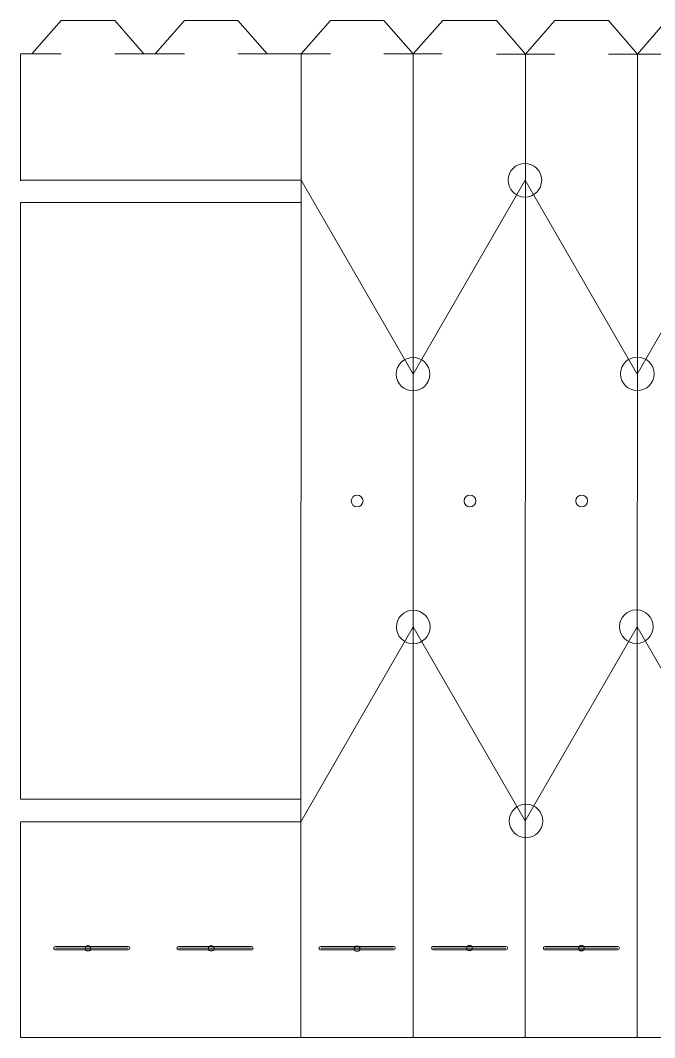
# Model space of a CAD drawing. Header units: inches. Extents: x -11.3 to 7.3, y 1.6 to 5.1.
# Drawn here: x -11.287 to -9.057, y 1.554 to 5.133 of the extents above; entities that cross this region are included whole.
import ezdxf
from ezdxf.lldxf.tags import DXFTag

# ---------------------------------------------------------------- set-up
doc = ezdxf.new("R2010")
doc.units = ezdxf.units.IN
doc.header["$MEASUREMENT"] = 0
doc.layers.add('SLD-0', color=7, linetype='Continuous')
tags = doc.linetypes.add('New Line126', pattern=[2, 1, -1]).pattern_tags.tags
tags[6:7] = [DXFTag(74, 4), DXFTag(75, 0), DXFTag(340, '0'), DXFTag(46, 1.0), DXFTag(50, 0.0), DXFTag(44, 0.0), DXFTag(45, 0.0)]
tags[4:5] = [DXFTag(74, 4), DXFTag(75, 0), DXFTag(340, '0'), DXFTag(46, 1.0), DXFTag(50, 0.0), DXFTag(44, 0.0), DXFTag(45, 0.0)]
tags = doc.linetypes.add('New Line132', pattern=[2, 1, -1]).pattern_tags.tags
tags[6:7] = [DXFTag(74, 4), DXFTag(75, 0), DXFTag(340, '0'), DXFTag(46, 1.0), DXFTag(50, 0.0), DXFTag(44, 0.0), DXFTag(45, 0.0)]
tags[4:5] = [DXFTag(74, 4), DXFTag(75, 0), DXFTag(340, '0'), DXFTag(46, 1.0), DXFTag(50, 0.0), DXFTag(44, 0.0), DXFTag(45, 0.0)]
tags = doc.linetypes.add('New Line15', pattern=[2, 1, -1]).pattern_tags.tags
tags[6:7] = [DXFTag(74, 4), DXFTag(75, 0), DXFTag(340, '0'), DXFTag(46, 1.0), DXFTag(50, 0.0), DXFTag(44, 0.0), DXFTag(45, 0.0)]
tags[4:5] = [DXFTag(74, 4), DXFTag(75, 0), DXFTag(340, '0'), DXFTag(46, 1.0), DXFTag(50, 0.0), DXFTag(44, 0.0), DXFTag(45, 0.0)]
tags = doc.linetypes.add('New Line20', pattern=[2, 1, -1]).pattern_tags.tags
tags[6:7] = [DXFTag(74, 4), DXFTag(75, 0), DXFTag(340, '0'), DXFTag(46, 1.0), DXFTag(50, 0.0), DXFTag(44, 0.0), DXFTag(45, 0.0)]
tags[4:5] = [DXFTag(74, 4), DXFTag(75, 0), DXFTag(340, '0'), DXFTag(46, 1.0), DXFTag(50, 0.0), DXFTag(44, 0.0), DXFTag(45, 0.0)]
tags = doc.linetypes.add('New Line201', pattern=[0.8, 0.5, -0.1, 0.1, -0.1]).pattern_tags.tags
tags[10:11] = [DXFTag(74, 4), DXFTag(75, 0), DXFTag(340, '0'), DXFTag(46, 1.0), DXFTag(50, 0.0), DXFTag(44, 0.0), DXFTag(45, 0.0)]
tags[8:9] = [DXFTag(74, 4), DXFTag(75, 0), DXFTag(340, '0'), DXFTag(46, 1.0), DXFTag(50, 0.0), DXFTag(44, 0.0), DXFTag(45, 0.0)]
tags[6:7] = [DXFTag(74, 4), DXFTag(75, 0), DXFTag(340, '0'), DXFTag(46, 1.0), DXFTag(50, 0.0), DXFTag(44, 0.0), DXFTag(45, 0.0)]
tags[4:5] = [DXFTag(74, 4), DXFTag(75, 0), DXFTag(340, '0'), DXFTag(46, 1.0), DXFTag(50, 0.0), DXFTag(44, 0.0), DXFTag(45, 0.0)]
tags = doc.linetypes.add('New Line202', pattern=[0.8, 0.5, -0.1, 0.1, -0.1]).pattern_tags.tags
tags[10:11] = [DXFTag(74, 4), DXFTag(75, 0), DXFTag(340, '0'), DXFTag(46, 1.0), DXFTag(50, 0.0), DXFTag(44, 0.0), DXFTag(45, 0.0)]
tags[8:9] = [DXFTag(74, 4), DXFTag(75, 0), DXFTag(340, '0'), DXFTag(46, 1.0), DXFTag(50, 0.0), DXFTag(44, 0.0), DXFTag(45, 0.0)]
tags[6:7] = [DXFTag(74, 4), DXFTag(75, 0), DXFTag(340, '0'), DXFTag(46, 1.0), DXFTag(50, 0.0), DXFTag(44, 0.0), DXFTag(45, 0.0)]
tags[4:5] = [DXFTag(74, 4), DXFTag(75, 0), DXFTag(340, '0'), DXFTag(46, 1.0), DXFTag(50, 0.0), DXFTag(44, 0.0), DXFTag(45, 0.0)]
tags = doc.linetypes.add('New Line21', pattern=[2, 1, -1]).pattern_tags.tags
tags[6:7] = [DXFTag(74, 4), DXFTag(75, 0), DXFTag(340, '0'), DXFTag(46, 1.0), DXFTag(50, 0.0), DXFTag(44, 0.0), DXFTag(45, 0.0)]
tags[4:5] = [DXFTag(74, 4), DXFTag(75, 0), DXFTag(340, '0'), DXFTag(46, 1.0), DXFTag(50, 0.0), DXFTag(44, 0.0), DXFTag(45, 0.0)]
tags = doc.linetypes.add('New Line22', pattern=[2, 1, -1]).pattern_tags.tags
tags[6:7] = [DXFTag(74, 4), DXFTag(75, 0), DXFTag(340, '0'), DXFTag(46, 1.0), DXFTag(50, 0.0), DXFTag(44, 0.0), DXFTag(45, 0.0)]
tags[4:5] = [DXFTag(74, 4), DXFTag(75, 0), DXFTag(340, '0'), DXFTag(46, 1.0), DXFTag(50, 0.0), DXFTag(44, 0.0), DXFTag(45, 0.0)]
tags = doc.linetypes.add('New Line23', pattern=[2, 1, -1]).pattern_tags.tags
tags[6:7] = [DXFTag(74, 4), DXFTag(75, 0), DXFTag(340, '0'), DXFTag(46, 1.0), DXFTag(50, 0.0), DXFTag(44, 0.0), DXFTag(45, 0.0)]
tags[4:5] = [DXFTag(74, 4), DXFTag(75, 0), DXFTag(340, '0'), DXFTag(46, 1.0), DXFTag(50, 0.0), DXFTag(44, 0.0), DXFTag(45, 0.0)]
tags = doc.linetypes.add('New Line24', pattern=[2, 1, -1]).pattern_tags.tags
tags[6:7] = [DXFTag(74, 4), DXFTag(75, 0), DXFTag(340, '0'), DXFTag(46, 1.0), DXFTag(50, 0.0), DXFTag(44, 0.0), DXFTag(45, 0.0)]
tags[4:5] = [DXFTag(74, 4), DXFTag(75, 0), DXFTag(340, '0'), DXFTag(46, 1.0), DXFTag(50, 0.0), DXFTag(44, 0.0), DXFTag(45, 0.0)]
tags = doc.linetypes.add('New Line45', pattern=[0.8, 0.5, -0.1, 0.1, -0.1]).pattern_tags.tags
tags[10:11] = [DXFTag(74, 4), DXFTag(75, 0), DXFTag(340, '0'), DXFTag(46, 1.0), DXFTag(50, 0.0), DXFTag(44, 0.0), DXFTag(45, 0.0)]
tags[8:9] = [DXFTag(74, 4), DXFTag(75, 0), DXFTag(340, '0'), DXFTag(46, 1.0), DXFTag(50, 0.0), DXFTag(44, 0.0), DXFTag(45, 0.0)]
tags[6:7] = [DXFTag(74, 4), DXFTag(75, 0), DXFTag(340, '0'), DXFTag(46, 1.0), DXFTag(50, 0.0), DXFTag(44, 0.0), DXFTag(45, 0.0)]
tags[4:5] = [DXFTag(74, 4), DXFTag(75, 0), DXFTag(340, '0'), DXFTag(46, 1.0), DXFTag(50, 0.0), DXFTag(44, 0.0), DXFTag(45, 0.0)]
tags = doc.linetypes.add('New Line48', pattern=[2, 1, -1]).pattern_tags.tags
tags[6:7] = [DXFTag(74, 4), DXFTag(75, 0), DXFTag(340, '0'), DXFTag(46, 1.0), DXFTag(50, 0.0), DXFTag(44, 0.0), DXFTag(45, 0.0)]
tags[4:5] = [DXFTag(74, 4), DXFTag(75, 0), DXFTag(340, '0'), DXFTag(46, 1.0), DXFTag(50, 0.0), DXFTag(44, 0.0), DXFTag(45, 0.0)]
tags = doc.linetypes.add('New Line49', pattern=[2, 1, -1]).pattern_tags.tags
tags[6:7] = [DXFTag(74, 4), DXFTag(75, 0), DXFTag(340, '0'), DXFTag(46, 1.0), DXFTag(50, 0.0), DXFTag(44, 0.0), DXFTag(45, 0.0)]
tags[4:5] = [DXFTag(74, 4), DXFTag(75, 0), DXFTag(340, '0'), DXFTag(46, 1.0), DXFTag(50, 0.0), DXFTag(44, 0.0), DXFTag(45, 0.0)]
tags = doc.linetypes.add('New Line50', pattern=[0.8, 0.5, -0.1, 0.1, -0.1]).pattern_tags.tags
tags[10:11] = [DXFTag(74, 4), DXFTag(75, 0), DXFTag(340, '0'), DXFTag(46, 1.0), DXFTag(50, 0.0), DXFTag(44, 0.0), DXFTag(45, 0.0)]
tags[8:9] = [DXFTag(74, 4), DXFTag(75, 0), DXFTag(340, '0'), DXFTag(46, 1.0), DXFTag(50, 0.0), DXFTag(44, 0.0), DXFTag(45, 0.0)]
tags[6:7] = [DXFTag(74, 4), DXFTag(75, 0), DXFTag(340, '0'), DXFTag(46, 1.0), DXFTag(50, 0.0), DXFTag(44, 0.0), DXFTag(45, 0.0)]
tags[4:5] = [DXFTag(74, 4), DXFTag(75, 0), DXFTag(340, '0'), DXFTag(46, 1.0), DXFTag(50, 0.0), DXFTag(44, 0.0), DXFTag(45, 0.0)]
tags = doc.linetypes.add('New Line51', pattern=[0.8, 0.5, -0.1, 0.1, -0.1]).pattern_tags.tags
tags[10:11] = [DXFTag(74, 4), DXFTag(75, 0), DXFTag(340, '0'), DXFTag(46, 1.0), DXFTag(50, 0.0), DXFTag(44, 0.0), DXFTag(45, 0.0)]
tags[8:9] = [DXFTag(74, 4), DXFTag(75, 0), DXFTag(340, '0'), DXFTag(46, 1.0), DXFTag(50, 0.0), DXFTag(44, 0.0), DXFTag(45, 0.0)]
tags[6:7] = [DXFTag(74, 4), DXFTag(75, 0), DXFTag(340, '0'), DXFTag(46, 1.0), DXFTag(50, 0.0), DXFTag(44, 0.0), DXFTag(45, 0.0)]
tags[4:5] = [DXFTag(74, 4), DXFTag(75, 0), DXFTag(340, '0'), DXFTag(46, 1.0), DXFTag(50, 0.0), DXFTag(44, 0.0), DXFTag(45, 0.0)]
tags = doc.linetypes.add('New Line53', pattern=[2, 1, -1]).pattern_tags.tags
tags[6:7] = [DXFTag(74, 4), DXFTag(75, 0), DXFTag(340, '0'), DXFTag(46, 1.0), DXFTag(50, 0.0), DXFTag(44, 0.0), DXFTag(45, 0.0)]
tags[4:5] = [DXFTag(74, 4), DXFTag(75, 0), DXFTag(340, '0'), DXFTag(46, 1.0), DXFTag(50, 0.0), DXFTag(44, 0.0), DXFTag(45, 0.0)]
tags = doc.linetypes.add('New Line54', pattern=[2, 1, -1]).pattern_tags.tags
tags[6:7] = [DXFTag(74, 4), DXFTag(75, 0), DXFTag(340, '0'), DXFTag(46, 1.0), DXFTag(50, 0.0), DXFTag(44, 0.0), DXFTag(45, 0.0)]
tags[4:5] = [DXFTag(74, 4), DXFTag(75, 0), DXFTag(340, '0'), DXFTag(46, 1.0), DXFTag(50, 0.0), DXFTag(44, 0.0), DXFTag(45, 0.0)]
tags = doc.linetypes.add('New Line58', pattern=[2, 1, -1]).pattern_tags.tags
tags[6:7] = [DXFTag(74, 4), DXFTag(75, 0), DXFTag(340, '0'), DXFTag(46, 1.0), DXFTag(50, 0.0), DXFTag(44, 0.0), DXFTag(45, 0.0)]
tags[4:5] = [DXFTag(74, 4), DXFTag(75, 0), DXFTag(340, '0'), DXFTag(46, 1.0), DXFTag(50, 0.0), DXFTag(44, 0.0), DXFTag(45, 0.0)]
tags = doc.linetypes.add('New Line59', pattern=[2, 1, -1]).pattern_tags.tags
tags[6:7] = [DXFTag(74, 4), DXFTag(75, 0), DXFTag(340, '0'), DXFTag(46, 1.0), DXFTag(50, 0.0), DXFTag(44, 0.0), DXFTag(45, 0.0)]
tags[4:5] = [DXFTag(74, 4), DXFTag(75, 0), DXFTag(340, '0'), DXFTag(46, 1.0), DXFTag(50, 0.0), DXFTag(44, 0.0), DXFTag(45, 0.0)]
tags = doc.linetypes.add('New Line60', pattern=[2, 1, -1]).pattern_tags.tags
tags[6:7] = [DXFTag(74, 4), DXFTag(75, 0), DXFTag(340, '0'), DXFTag(46, 1.0), DXFTag(50, 0.0), DXFTag(44, 0.0), DXFTag(45, 0.0)]
tags[4:5] = [DXFTag(74, 4), DXFTag(75, 0), DXFTag(340, '0'), DXFTag(46, 1.0), DXFTag(50, 0.0), DXFTag(44, 0.0), DXFTag(45, 0.0)]
tags = doc.linetypes.add('New Line73', pattern=[2, 1, -1]).pattern_tags.tags
tags[6:7] = [DXFTag(74, 4), DXFTag(75, 0), DXFTag(340, '0'), DXFTag(46, 1.0), DXFTag(50, 0.0), DXFTag(44, 0.0), DXFTag(45, 0.0)]
tags[4:5] = [DXFTag(74, 4), DXFTag(75, 0), DXFTag(340, '0'), DXFTag(46, 1.0), DXFTag(50, 0.0), DXFTag(44, 0.0), DXFTag(45, 0.0)]
tags = doc.linetypes.add('New Line75', pattern=[2, 1, -1]).pattern_tags.tags
tags[6:7] = [DXFTag(74, 4), DXFTag(75, 0), DXFTag(340, '0'), DXFTag(46, 1.0), DXFTag(50, 0.0), DXFTag(44, 0.0), DXFTag(45, 0.0)]
tags[4:5] = [DXFTag(74, 4), DXFTag(75, 0), DXFTag(340, '0'), DXFTag(46, 1.0), DXFTag(50, 0.0), DXFTag(44, 0.0), DXFTag(45, 0.0)]
tags = doc.linetypes.add('New Line86', pattern=[2, 1, -1]).pattern_tags.tags
tags[6:7] = [DXFTag(74, 4), DXFTag(75, 0), DXFTag(340, '0'), DXFTag(46, 1.0), DXFTag(50, 0.0), DXFTag(44, 0.0), DXFTag(45, 0.0)]
tags[4:5] = [DXFTag(74, 4), DXFTag(75, 0), DXFTag(340, '0'), DXFTag(46, 1.0), DXFTag(50, 0.0), DXFTag(44, 0.0), DXFTag(45, 0.0)]

msp = doc.modelspace()

# ---------------------------------------------------------------- linework, layer by layer
at = {"layer": 'SLD-0', "lineweight": 9}
for points in [[(-11.1435, 5.1331), (-11.1435, 5.1331), (-11.2465, 5.0153), (-11.2465, 5.0153)], [(-10.7102, 5.1331), (-10.7102, 5.1331), (-10.8132, 5.0153), (-10.8132, 5.0153)], [(-10.1965, 5.1331), (-10.1965, 5.1331), (-10.2996, 5.0153), (-10.2996, 5.0153)], [(-11.2872, 4.5688), (-11.2872, 4.5688), (-11.2872, 5.0153), (-11.2872, 5.0153)], [(-11.2872, 5.0153), (-11.2872, 5.0153), (-11.2465, 5.0153), (-11.2465, 5.0153)], [(-11.2465, 5.0153), (-11.2465, 5.0153), (-11.1434, 5.0153), (-11.1434, 5.0153)], [(-10.8531, 5.015), (-10.8531, 5.015), (-10.8132, 5.0153), (-10.8132, 5.0153)], [(-10.8132, 5.0153), (-10.8132, 5.0153), (-10.7101, 5.0153), (-10.7101, 5.0153)], [(-10.4198, 5.015), (-10.4198, 5.015), (-10.2994, 5.015), (-10.2994, 5.015)], [(-10.2996, 5.0153), (-10.2996, 5.0153), (-10.1964, 5.0153), (-10.1964, 5.0153)], [(-10.2994, 4.5704), (-10.2994, 4.5704), (-11.2872, 4.5704), (-11.2872, 4.5704)], [(-11.2872, 2.3926), (-11.2872, 2.3926), (-11.2872, 4.4917), (-11.2872, 4.4917)], [(-11.2872, 4.4917), (-11.2872, 4.4917), (-10.2994, 4.4917), (-10.2994, 4.4917)], [(-11.2872, 2.3926), (-11.2872, 2.3926), (-10.3011, 2.3926), (-10.3011, 2.3926)], [(-10.3011, 2.3138), (-10.3011, 2.3138), (-11.2872, 2.3138), (-11.2872, 2.3138)], [(-11.2872, 1.554), (-11.2872, 1.554), (-11.2872, 2.3138), (-11.2872, 2.3138)], [(-10.3011, 1.554), (-10.3011, 1.554), (-11.2872, 1.554), (-11.2872, 1.554)], [(-10.3011, 1.554), (-10.3011, 1.554), (-4.0005, 1.554), (-4.0005, 1.554)]]:
    msp.add_open_spline(points, degree=3, dxfattribs=at)
at = {"layer": 'SLD-0', "color": 179, "lineweight": 9}
for points in [[(-11.1435, 5.1331), (-11.1435, 5.1331), (-10.9554, 5.1331), (-10.9554, 5.1331)], [(-10.9554, 5.1331), (-10.9554, 5.1331), (-10.8531, 5.015), (-10.8531, 5.015)], [(-10.7102, 5.1331), (-10.7102, 5.1331), (-10.5221, 5.1331), (-10.5221, 5.1331)], [(-10.5221, 5.1331), (-10.5221, 5.1331), (-10.4198, 5.015), (-10.4198, 5.015)], [(-10.1965, 5.1331), (-10.1965, 5.1331), (-10.0085, 5.1331), (-10.0085, 5.1331)], [(-10.0085, 5.1331), (-10.0085, 5.1331), (-9.9061, 5.015), (-9.9061, 5.015)], [(-9.802, 5.1328), (-9.802, 5.1328), (-9.9061, 5.015), (-9.9061, 5.015)], [(-9.802, 5.1328), (-9.802, 5.1328), (-9.613, 5.1328), (-9.613, 5.1328)], [(-9.613, 5.1328), (-9.613, 5.1328), (-9.5106, 5.0147), (-9.5106, 5.0147)], [(-9.4083, 5.1328), (-9.4083, 5.1328), (-9.5106, 5.0147), (-9.5106, 5.0147)], [(-9.4083, 5.1328), (-9.4083, 5.1328), (-9.2193, 5.1328), (-9.2193, 5.1328)], [(-9.2193, 5.1328), (-9.2193, 5.1328), (-9.1169, 5.0147), (-9.1169, 5.0147)], [(-9.0146, 5.1328), (-9.0146, 5.1328), (-9.1169, 5.0147), (-9.1169, 5.0147)], [(-10.9554, 5.015), (-10.9554, 5.015), (-10.8531, 5.015), (-10.8531, 5.015)], [(-10.5221, 5.015), (-10.5221, 5.015), (-10.4198, 5.015), (-10.4198, 5.015)], [(-10.0085, 5.015), (-10.0085, 5.015), (-9.9061, 5.015), (-9.9061, 5.015)], [(-9.9061, 5.015), (-9.9061, 5.015), (-9.8038, 5.015), (-9.8038, 5.015)], [(-9.613, 5.0147), (-9.613, 5.0147), (-9.5106, 5.0147), (-9.5106, 5.0147)], [(-9.5106, 5.0147), (-9.5106, 5.0147), (-9.4083, 5.0147), (-9.4083, 5.0147)], [(-9.2193, 5.0147), (-9.2193, 5.0147), (-9.1169, 5.0147), (-9.1169, 5.0147)], [(-9.1169, 5.0147), (-9.1169, 5.0147), (-9.0146, 5.0147), (-9.0146, 5.0147)], [(-10.908, 1.8748), (-10.908, 1.8748), (-11.1639, 1.8748), (-11.1639, 1.8748)], [(-10.908, 1.863), (-10.908, 1.863), (-11.1639, 1.863), (-11.1639, 1.863)], [(-10.4747, 1.8748), (-10.4747, 1.8748), (-10.7306, 1.8748), (-10.7306, 1.8748)], [(-10.4747, 1.863), (-10.4747, 1.863), (-10.7306, 1.863), (-10.7306, 1.863)], [(-9.975, 1.8748), (-9.975, 1.8748), (-10.2309, 1.8748), (-10.2309, 1.8748)], [(-9.975, 1.863), (-9.975, 1.863), (-10.2309, 1.863), (-10.2309, 1.863)], [(-9.5796, 1.8752), (-9.5796, 1.8752), (-9.8355, 1.8752), (-9.8355, 1.8752)], [(-9.5796, 1.8634), (-9.5796, 1.8634), (-9.8355, 1.8634), (-9.8355, 1.8634)], [(-9.1864, 1.8748), (-9.1864, 1.8748), (-9.4423, 1.8748), (-9.4423, 1.8748)], [(-9.1864, 1.863), (-9.1864, 1.863), (-9.4423, 1.863), (-9.4423, 1.863)]]:
    msp.add_open_spline(points, degree=3, dxfattribs=at)
at = {"layer": 'SLD-0', "color": 5, "linetype": 'New Line132', "lineweight": 9}
msp.add_open_spline([(-10.2994, 4.5688), (-10.2994, 4.5688), (-10.2994, 5.0153), (-10.2994, 5.0153)], degree=3, dxfattribs=at)
at = {"layer": 'SLD-0', "color": 5, "linetype": 'New Line60', "lineweight": 9}
msp.add_open_spline([(-9.9057, 1.8689), (-9.9057, 1.8689), (-9.9061, 5.015), (-9.9061, 5.015)], degree=3, dxfattribs=at)
at = {"layer": 'SLD-0', "color": 5, "linetype": 'New Line59', "lineweight": 9}
msp.add_open_spline([(-9.512, 1.8689), (-9.512, 1.8689), (-9.5106, 5.0147), (-9.5106, 5.0147)], degree=3, dxfattribs=at)
at = {"layer": 'SLD-0', "color": 5, "linetype": 'New Line58', "lineweight": 9}
msp.add_open_spline([(-9.1186, 1.8689), (-9.1186, 1.8689), (-9.1169, 5.0147), (-9.1169, 5.0147)], degree=3, dxfattribs=at)
at = {"layer": 'SLD-0', "lineweight": 9}
for points in [[(-9.454, 4.5705), (-9.454, 4.6032), (-9.4804, 4.6296), (-9.5131, 4.6296), (-9.5131, 4.6296), (-9.5457, 4.6296), (-9.5721, 4.6032), (-9.5721, 4.5705), (-9.5721, 4.5705), (-9.5721, 4.5379), (-9.5457, 4.5115), (-9.5131, 4.5115), (-9.5131, 4.5115), (-9.4804, 4.5115), (-9.454, 4.5379), (-9.454, 4.5705)], [(-9.8472, 3.8883), (-9.8472, 3.9209), (-9.8737, 3.9474), (-9.9063, 3.9474), (-9.9063, 3.9474), (-9.9389, 3.9474), (-9.9653, 3.9209), (-9.9653, 3.8883), (-9.9653, 3.8883), (-9.9653, 3.8557), (-9.9389, 3.8293), (-9.9063, 3.8293), (-9.9063, 3.8293), (-9.8737, 3.8293), (-9.8472, 3.8557), (-9.8472, 3.8883)], [(-9.0587, 3.8895), (-9.0587, 3.9221), (-9.0852, 3.9486), (-9.1178, 3.9486), (-9.1178, 3.9486), (-9.1504, 3.9486), (-9.1768, 3.9221), (-9.1768, 3.8895), (-9.1768, 3.8895), (-9.1768, 3.8569), (-9.1504, 3.8304), (-9.1178, 3.8304), (-9.1178, 3.8304), (-9.0852, 3.8304), (-9.0587, 3.8569), (-9.0587, 3.8895)], [(-10.0822, 3.4421), (-10.0822, 3.4536), (-10.0915, 3.4629), (-10.103, 3.4629), (-10.103, 3.4629), (-10.1144, 3.4629), (-10.1237, 3.4536), (-10.1237, 3.4421), (-10.1237, 3.4421), (-10.1237, 3.4307), (-10.1144, 3.4214), (-10.103, 3.4214), (-10.103, 3.4214), (-10.0915, 3.4214), (-10.0822, 3.4307), (-10.0822, 3.4421)], [(-9.6854, 3.4422), (-9.6854, 3.4537), (-9.6947, 3.463), (-9.7062, 3.463), (-9.7062, 3.463), (-9.7177, 3.463), (-9.727, 3.4537), (-9.727, 3.4422), (-9.727, 3.4422), (-9.727, 3.4307), (-9.7177, 3.4214), (-9.7062, 3.4214), (-9.7062, 3.4214), (-9.6947, 3.4214), (-9.6854, 3.4307), (-9.6854, 3.4422)], [(-9.2926, 3.4422), (-9.2926, 3.4537), (-9.3019, 3.463), (-9.3133, 3.463), (-9.3133, 3.463), (-9.3248, 3.463), (-9.3341, 3.4537), (-9.3341, 3.4422), (-9.3341, 3.4422), (-9.3341, 3.4307), (-9.3248, 3.4214), (-9.3133, 3.4214), (-9.3133, 3.4214), (-9.3019, 3.4214), (-9.2926, 3.4307), (-9.2926, 3.4422)], [(-9.8466, 2.9988), (-9.8466, 3.0314), (-9.873, 3.0578), (-9.9057, 3.0578), (-9.9057, 3.0578), (-9.9383, 3.0578), (-9.9647, 3.0314), (-9.9647, 2.9988), (-9.9647, 2.9988), (-9.9647, 2.9662), (-9.9383, 2.9397), (-9.9057, 2.9397), (-9.9057, 2.9397), (-9.873, 2.9397), (-9.8466, 2.9662), (-9.8466, 2.9988)], [(-9.062, 2.9998), (-9.062, 3.0324), (-9.0884, 3.0589), (-9.121, 3.0589), (-9.121, 3.0589), (-9.1536, 3.0589), (-9.1801, 3.0324), (-9.1801, 2.9998), (-9.1801, 2.9998), (-9.1801, 2.9672), (-9.1536, 2.9408), (-9.121, 2.9408), (-9.121, 2.9408), (-9.0884, 2.9408), (-9.062, 2.9672), (-9.062, 2.9998)], [(-9.4501, 2.3166), (-9.4501, 2.3492), (-9.4766, 2.3757), (-9.5092, 2.3757), (-9.5092, 2.3757), (-9.5418, 2.3757), (-9.5682, 2.3492), (-9.5682, 2.3166), (-9.5682, 2.3166), (-9.5682, 2.284), (-9.5418, 2.2576), (-9.5092, 2.2576), (-9.5092, 2.2576), (-9.4766, 2.2576), (-9.4501, 2.284), (-9.4501, 2.3166)], [(-11.0394, 1.8682), (-11.0394, 1.8737), (-11.0439, 1.8782), (-11.0494, 1.8782), (-11.0494, 1.8782), (-11.055, 1.8782), (-11.0594, 1.8737), (-11.0594, 1.8682), (-11.0594, 1.8682), (-11.0594, 1.8627), (-11.055, 1.8582), (-11.0494, 1.8582), (-11.0494, 1.8582), (-11.0439, 1.8582), (-11.0394, 1.8627), (-11.0394, 1.8682)], [(-10.6062, 1.8682), (-10.6062, 1.8737), (-10.6106, 1.8782), (-10.6162, 1.8782), (-10.6162, 1.8782), (-10.6217, 1.8782), (-10.6262, 1.8737), (-10.6262, 1.8682), (-10.6262, 1.8682), (-10.6262, 1.8627), (-10.6217, 1.8582), (-10.6162, 1.8582), (-10.6162, 1.8582), (-10.6106, 1.8582), (-10.6062, 1.8627), (-10.6062, 1.8682)], [(-10.0932, 1.867), (-10.0932, 1.8725), (-10.0977, 1.877), (-10.1032, 1.877), (-10.1032, 1.877), (-10.1087, 1.877), (-10.1132, 1.8725), (-10.1132, 1.867), (-10.1132, 1.867), (-10.1132, 1.8615), (-10.1087, 1.857), (-10.1032, 1.857), (-10.1032, 1.857), (-10.0977, 1.857), (-10.0932, 1.8615), (-10.0932, 1.867)], [(-9.6975, 1.8693), (-9.6975, 1.8748), (-9.702, 1.8793), (-9.7075, 1.8793), (-9.7075, 1.8793), (-9.7131, 1.8793), (-9.7175, 1.8748), (-9.7175, 1.8693), (-9.7175, 1.8693), (-9.7175, 1.8638), (-9.7131, 1.8593), (-9.7075, 1.8593), (-9.7075, 1.8593), (-9.702, 1.8593), (-9.6975, 1.8638), (-9.6975, 1.8693)], [(-9.3043, 1.8689), (-9.3043, 1.8744), (-9.3088, 1.8789), (-9.3143, 1.8789), (-9.3143, 1.8789), (-9.3198, 1.8789), (-9.3243, 1.8744), (-9.3243, 1.8689), (-9.3243, 1.8689), (-9.3243, 1.8634), (-9.3198, 1.8589), (-9.3143, 1.8589), (-9.3143, 1.8589), (-9.3088, 1.8589), (-9.3043, 1.8634), (-9.3043, 1.8689)]]:
    msp.add_open_spline(points, degree=3, knots=[0, 0, 0, 0, 0.2, 0.2, 0.2, 0.2, 0.4, 0.4, 0.4, 0.4, 0.6, 0.6, 0.6, 0.6, 1, 1, 1, 1], dxfattribs=at)
at = {"layer": 'SLD-0', "color": 5, "linetype": 'New Line126', "lineweight": 9}
msp.add_open_spline([(-10.3011, 2.3138), (-10.3011, 2.3138), (-10.2994, 4.5704), (-10.2994, 4.5704)], degree=3, dxfattribs=at)
at = {"layer": 'SLD-0', "color": 5, "linetype": 'New Line21', "lineweight": 9}
msp.add_open_spline([(-10.2994, 4.5704), (-10.2994, 4.5704), (-9.9057, 3.8885), (-9.9057, 3.8885)], degree=3, dxfattribs=at)
at = {"layer": 'SLD-0', "color": 5, "linetype": 'New Line22', "lineweight": 9}
msp.add_open_spline([(-9.9057, 3.8885), (-9.9057, 3.8885), (-9.512, 4.5704), (-9.512, 4.5704)], degree=3, dxfattribs=at)
at = {"layer": 'SLD-0', "color": 5, "linetype": 'New Line23', "lineweight": 9}
msp.add_open_spline([(-9.512, 4.5704), (-9.512, 4.5704), (-9.1186, 3.8885), (-9.1186, 3.8885)], degree=3, dxfattribs=at)
at = {"layer": 'SLD-0', "color": 5, "linetype": 'New Line24', "lineweight": 9}
msp.add_open_spline([(-9.1186, 3.8885), (-9.1186, 3.8885), (-8.7249, 4.5704), (-8.7249, 4.5704)], degree=3, dxfattribs=at)
at = {"layer": 'SLD-0', "color": 5, "linetype": 'New Line48', "lineweight": 9}
msp.add_open_spline([(-10.3011, 2.3138), (-10.3011, 2.3138), (-9.9057, 2.9988), (-9.9057, 2.9988)], degree=3, dxfattribs=at)
at = {"layer": 'SLD-0', "color": 5, "linetype": 'New Line49', "lineweight": 9}
msp.add_open_spline([(-9.9057, 2.9988), (-9.9057, 2.9988), (-9.512, 2.3169), (-9.512, 2.3169)], degree=3, dxfattribs=at)
at = {"layer": 'SLD-0', "color": 5, "linetype": 'New Line53', "lineweight": 9}
msp.add_open_spline([(-9.512, 2.3169), (-9.512, 2.3169), (-9.1186, 2.999), (-9.1186, 2.999)], degree=3, dxfattribs=at)
at = {"layer": 'SLD-0', "color": 5, "linetype": 'New Line54', "lineweight": 9}
msp.add_open_spline([(-9.1186, 2.999), (-9.1186, 2.999), (-8.7246, 2.3172), (-8.7246, 2.3172)], degree=3, dxfattribs=at)
at = {"layer": 'SLD-0', "color": 5, "linetype": 'New Line15', "lineweight": 9}
msp.add_open_spline([(-10.3011, 1.8689), (-10.3011, 1.8689), (-10.3011, 2.3138), (-10.3011, 2.3138)], degree=3, dxfattribs=at)
at = {"layer": 'SLD-0', "color": 179, "lineweight": 9}
for points, knots in [([(-11.1639, 1.8748), (-11.166, 1.8748), (-11.168, 1.8737), (-11.169, 1.8719), (-11.169, 1.8719), (-11.1701, 1.87), (-11.1701, 1.8678), (-11.169, 1.866), (-11.169, 1.866), (-11.168, 1.8641), (-11.166, 1.863), (-11.1639, 1.863)], [0, 0, 0, 0, 0.25, 0.25, 0.25, 0.25, 0.5, 0.5, 0.5, 0.5, 1, 1, 1, 1]), ([(-10.908, 1.863), (-10.9048, 1.863), (-10.9021, 1.8657), (-10.9021, 1.8689), (-10.9021, 1.8689), (-10.9021, 1.8722), (-10.9048, 1.8748), (-10.908, 1.8748)], [0, 0, 0, 0, 0.333333, 0.333333, 0.333333, 0.333333, 1, 1, 1, 1]), ([(-10.7306, 1.8748), (-10.7327, 1.8748), (-10.7347, 1.8737), (-10.7357, 1.8719), (-10.7357, 1.8719), (-10.7368, 1.8701), (-10.7368, 1.8678), (-10.7357, 1.866), (-10.7357, 1.866), (-10.7347, 1.8642), (-10.7327, 1.863), (-10.7306, 1.863)], [0, 0, 0, 0, 0.25, 0.25, 0.25, 0.25, 0.5, 0.5, 0.5, 0.5, 1, 1, 1, 1]), ([(-10.4747, 1.863), (-10.4715, 1.863), (-10.4688, 1.8657), (-10.4688, 1.8689), (-10.4688, 1.8689), (-10.4688, 1.8722), (-10.4715, 1.8748), (-10.4747, 1.8748)], [0, 0, 0, 0, 0.333333, 0.333333, 0.333333, 0.333333, 1, 1, 1, 1]), ([(-10.2309, 1.8748), (-10.233, 1.8748), (-10.235, 1.8737), (-10.236, 1.8719), (-10.236, 1.8719), (-10.2371, 1.8701), (-10.2371, 1.8678), (-10.236, 1.866), (-10.236, 1.866), (-10.235, 1.8641), (-10.233, 1.863), (-10.2309, 1.863)], [0, 0, 0, 0, 0.25, 0.25, 0.25, 0.25, 0.5, 0.5, 0.5, 0.5, 1, 1, 1, 1]), ([(-9.975, 1.863), (-9.9717, 1.863), (-9.9691, 1.8657), (-9.9691, 1.8689), (-9.9691, 1.8689), (-9.9691, 1.8722), (-9.9717, 1.8748), (-9.975, 1.8748)], [0, 0, 0, 0, 0.333333, 0.333333, 0.333333, 0.333333, 1, 1, 1, 1]), ([(-9.8355, 1.8752), (-9.8376, 1.8752), (-9.8396, 1.8741), (-9.8406, 1.8723), (-9.8406, 1.8723), (-9.8417, 1.8704), (-9.8417, 1.8682), (-9.8406, 1.8664), (-9.8406, 1.8664), (-9.8396, 1.8645), (-9.8376, 1.8634), (-9.8355, 1.8634)], [0, 0, 0, 0, 0.25, 0.25, 0.25, 0.25, 0.5, 0.5, 0.5, 0.5, 1, 1, 1, 1]), ([(-9.5796, 1.8634), (-9.5763, 1.8634), (-9.5737, 1.8661), (-9.5737, 1.8693), (-9.5737, 1.8693), (-9.5737, 1.8726), (-9.5763, 1.8752), (-9.5796, 1.8752)], [0, 0, 0, 0, 0.333333, 0.333333, 0.333333, 0.333333, 1, 1, 1, 1]), ([(-9.4423, 1.8748), (-9.4444, 1.8748), (-9.4463, 1.8737), (-9.4474, 1.8718), (-9.4474, 1.8718), (-9.4484, 1.87), (-9.4484, 1.8678), (-9.4474, 1.8659), (-9.4474, 1.8659), (-9.4463, 1.8641), (-9.4444, 1.863), (-9.4423, 1.863)], [0, 0, 0, 0, 0.25, 0.25, 0.25, 0.25, 0.5, 0.5, 0.5, 0.5, 1, 1, 1, 1]), ([(-9.1864, 1.863), (-9.1831, 1.863), (-9.1805, 1.8656), (-9.1805, 1.8689), (-9.1805, 1.8689), (-9.1805, 1.8721), (-9.1831, 1.8748), (-9.1864, 1.8748)], [0, 0, 0, 0, 0.333333, 0.333333, 0.333333, 0.333333, 1, 1, 1, 1])]:
    msp.add_open_spline(points, degree=3, knots=knots, dxfattribs=at)
at = {"layer": 'SLD-0', "color": 179, "linetype": 'New Line201', "lineweight": 9}
msp.add_open_spline([(-10.908, 1.8689), (-10.908, 1.8689), (-11.1639, 1.8689), (-11.1639, 1.8689)], degree=3, dxfattribs=at)
at = {"layer": 'SLD-0', "color": 179, "linetype": 'New Line202', "lineweight": 9}
msp.add_open_spline([(-10.4747, 1.8689), (-10.4747, 1.8689), (-10.7306, 1.8689), (-10.7306, 1.8689)], degree=3, dxfattribs=at)
at = {"layer": 'SLD-0', "color": 5, "linetype": 'New Line20', "lineweight": 9}
msp.add_open_spline([(-10.3011, 1.8689), (-10.3011, 1.8689), (-10.3011, 1.554), (-10.3011, 1.554)], degree=3, dxfattribs=at)
at = {"layer": 'SLD-0', "color": 179, "linetype": 'New Line51', "lineweight": 9}
msp.add_open_spline([(-9.975, 1.8689), (-9.975, 1.8689), (-10.2309, 1.8689), (-10.2309, 1.8689)], degree=3, dxfattribs=at)
at = {"layer": 'SLD-0', "color": 5, "linetype": 'New Line73', "lineweight": 9}
msp.add_open_spline([(-9.9057, 1.554), (-9.9057, 1.554), (-9.9057, 1.8689), (-9.9057, 1.8689)], degree=3, dxfattribs=at)
at = {"layer": 'SLD-0', "color": 179, "linetype": 'New Line50', "lineweight": 9}
msp.add_open_spline([(-9.5796, 1.8693), (-9.5796, 1.8693), (-9.8355, 1.8693), (-9.8355, 1.8693)], degree=3, dxfattribs=at)
at = {"layer": 'SLD-0', "color": 5, "linetype": 'New Line75', "lineweight": 9}
msp.add_open_spline([(-9.512, 1.554), (-9.512, 1.554), (-9.512, 1.8689), (-9.512, 1.8689)], degree=3, dxfattribs=at)
at = {"layer": 'SLD-0', "color": 179, "linetype": 'New Line45', "lineweight": 9}
msp.add_open_spline([(-9.1864, 1.8689), (-9.1864, 1.8689), (-9.4423, 1.8689), (-9.4423, 1.8689)], degree=3, dxfattribs=at)
at = {"layer": 'SLD-0', "color": 5, "linetype": 'New Line86', "lineweight": 9}
msp.add_open_spline([(-9.1186, 1.554), (-9.1186, 1.554), (-9.1186, 1.8689), (-9.1186, 1.8689)], degree=3, dxfattribs=at)

doc.saveas('drawing.dxf')
